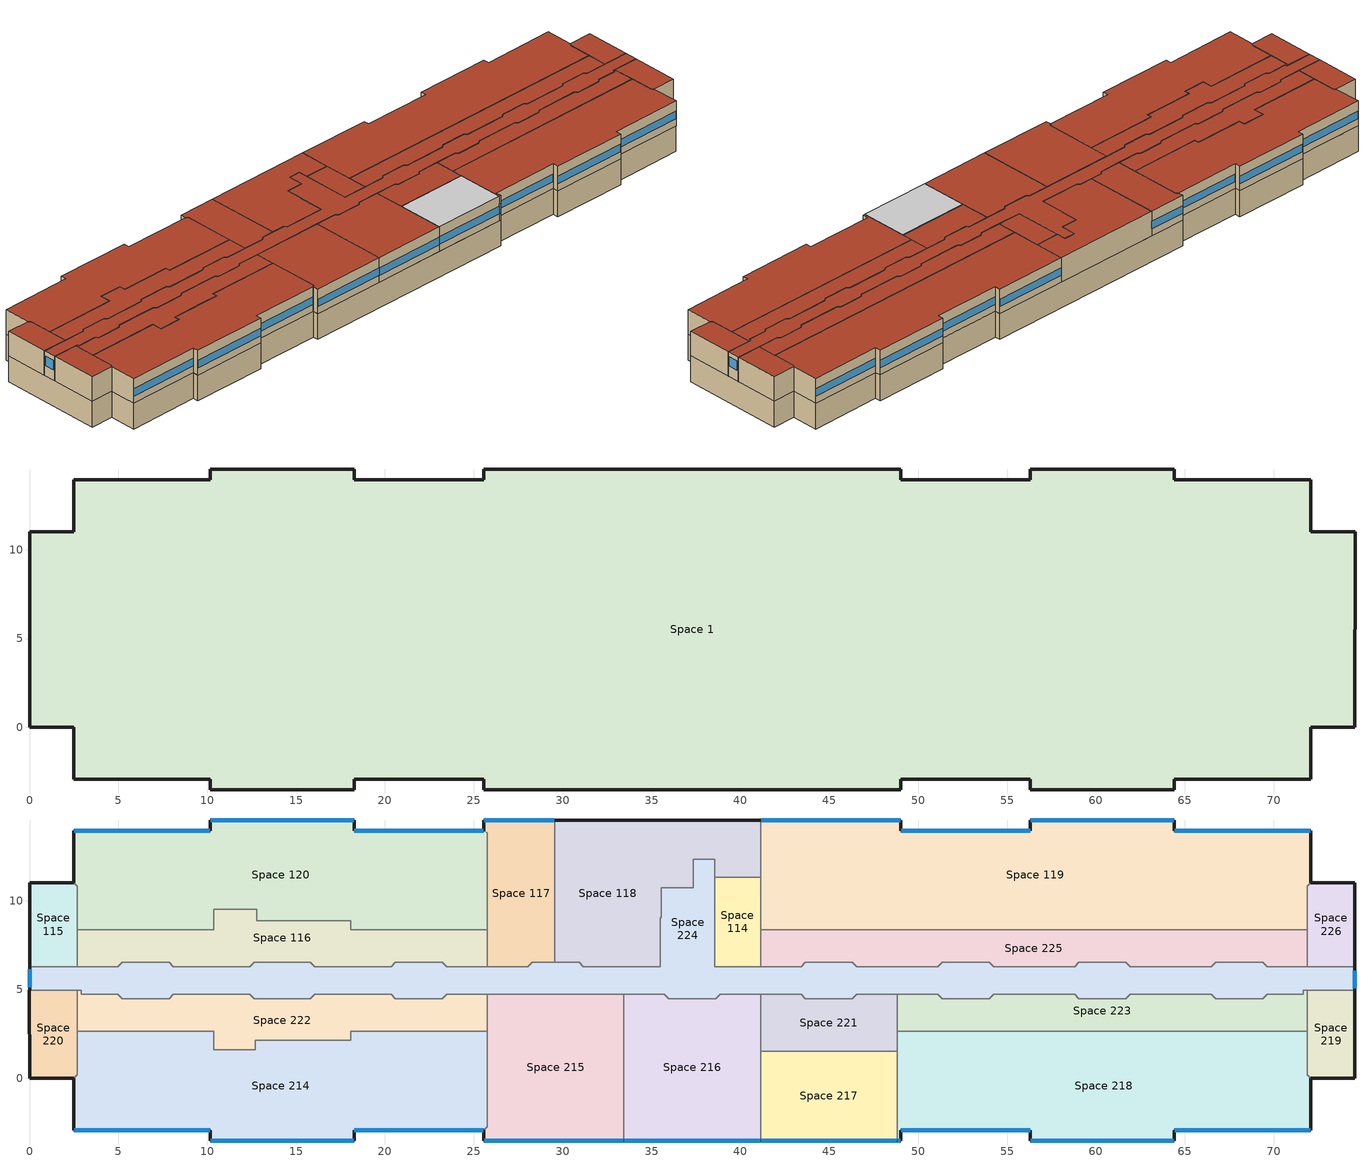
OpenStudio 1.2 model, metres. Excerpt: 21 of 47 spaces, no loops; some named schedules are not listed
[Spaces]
Space 1
 floor ground: 25.56,14.52 49.02,14.52 49.02,13.92 56.32,13.92 56.32,14.52 64.4,14.52 64.4,13.92 72.09,13.92 72.09,11.02 74.58,11.02 74.58,0 72.09,0 72.09,-2.91 64.4,-2.91 64.4,-3.51 56.32,-3.51 56.32,-2.91 49.02,-2.91 49.02,-3.51 25.56,-3.51 25.56,-2.91 18.26,-2.91 18.26,-3.51 10.17,-3.51 10.17,-2.91 2.49,-2.91 2.49,0 0,0 0,11.02 2.49,11.02 2.49,13.92 10.18,13.92 10.18,14.52 18.26,14.52 18.26,13.92 25.56,13.92 z-2.8
 wall ground: 2.49,-2.91 10.17,-2.91 10.17,-3.51 18.26,-3.51 18.26,-2.91 25.56,-2.91 25.56,-3.51 49.02,-3.51 49.02,-2.91 56.32,-2.91 56.32,-3.51 64.4,-3.51 64.4,-2.91 72.09,-2.91 72.09,0 74.58,0 74.58,11.02 72.09,11.02 72.09,13.92 64.4,13.92 64.4,14.52 56.32,14.52 56.32,13.92 49.02,13.92 49.02,14.52 25.56,14.52 25.56,13.92 18.26,13.92 18.26,14.52 10.18,14.52 10.18,13.92 2.49,13.92 2.49,11.02 0,11.02 0,0 2.49,0 2.49,-2.91 z-2.8:0
Space 214
 floor to Space 1: 18.06,2.65 25.75,2.65 25.75,-2.73 25.56,-2.91 18.26,-2.91 18.26,-3.51 10.17,-3.51 10.17,-2.91 2.49,-2.91 2.49,0 2.69,0.21 2.69,2.65 10.38,2.65 10.38,1.6 12.71,1.6 12.71,2.16 18.06,2.16 z0
 wall outside: 2.49,0 2.49,-2.91 10.17,-2.91 10.17,-3.51 18.26,-3.51 18.26,-2.91 25.56,-2.91 z0:2.65
 wall to Space 222: 25.75,2.65 18.06,2.65 18.06,2.16 16.13,2.16 12.71,2.16 12.71,1.6 10.38,1.6 10.38,2.65 2.69,2.65 z0:2.65
 wall to Space 215: 25.56,-2.91 25.75,-2.73 25.75,2.65 z0:2.65
 wall to Space 220: 2.69,2.65 2.69,0.21 2.49,0 z0:2.65
 window: 18.28,-2.91 25.53,-2.91 / 2.52,-2.91 10.14,-2.91 / 10.2,-3.51 18.23,-3.51 z0.76:1.56
 roof outside: 18.26,-3.51 18.26,-2.91 25.56,-2.91 25.75,-2.73 25.75,2.65 18.06,2.65 18.06,2.16 12.71,2.16 12.71,1.6 10.38,1.6 10.38,2.65 2.69,2.65 2.69,0.21 2.49,0 2.49,-2.91 10.17,-2.91 10.17,-3.51 z2.65
Space 215
 floor to Space 1: 33.44,4.73 33.44,-3.51 25.56,-3.51 25.56,-2.91 25.75,-2.73 25.75,4.73 z0
 wall outside: 25.56,-2.91 25.56,-3.51 33.44,-3.51 z0:2.65
 wall to Space 222: 25.75,4.73 25.75,2.65 z0:2.65
 wall to Space 224: 33.44,4.73 25.75,4.73 z0:2.65
 wall to Space 216: 33.44,-3.51 33.44,4.73 z0:2.65
 window: 25.58,-3.51 33.42,-3.51 z0.76:1.56
 roof outside: 33.44,-3.51 33.44,4.73 25.75,4.73 25.75,-2.73 25.56,-2.91 25.56,-3.51 z2.65
Space 216
 floor to Space 1: 41.14,4.73 41.14,-3.51 33.44,-3.51 33.44,4.73 35.72,4.73 35.97,4.48 38.61,4.48 38.86,4.73 z0
 wall outside: 33.44,-3.51 41.14,-3.51 z0:2.65
 wall to Space 224: 41.14,4.73 38.86,4.73 38.61,4.48 35.97,4.48 35.72,4.73 33.44,4.73 z0:2.65
 wall to Space 221: 41.14,1.53 41.14,4.73 z0:2.65
 wall to Space 217: 41.14,-3.51 41.14,1.53 z0:2.65
 window: 33.47,-3.51 41.11,-3.51 z0.76:1.56
 roof outside: 41.14,-3.51 41.14,4.73 38.86,4.73 38.61,4.48 35.97,4.48 35.72,4.73 33.44,4.73 33.44,-3.51 z2.65
Space 217
 floor to Space 1: 48.83,1.53 48.83,-3.51 41.14,-3.51 41.14,1.53 z0
 wall outside: 41.14,-3.51 48.83,-3.51 z0:2.65
 wall to Space 221: 48.83,1.53 41.14,1.53 z0:2.65
 wall to Space 218: 48.83,-3.51 48.83,1.53 z0:2.65
 window: 41.16,-3.51 48.8,-3.51 z0.76:1.56
 ceiling to Space 101: 41.14,-3.51 48.83,-3.51 48.83,1.53 41.14,1.53 z2.65
Space 218
 floor to Space 1: 71.9,2.65 71.9,0.21 72.09,0 72.09,-2.91 64.4,-2.91 64.4,-3.51 56.32,-3.51 56.32,-2.91 49.02,-2.91 49.02,-3.51 48.83,-3.51 48.83,2.65 z0
 wall outside: 48.83,-3.51 49.02,-3.51 49.02,-2.91 56.32,-2.91 56.32,-3.51 64.41,-3.51 64.41,-2.91 72.09,-2.91 72.09,0 z0:2.65
 wall to Space 221: 48.83,2.65 48.83,1.53 z0:2.65
 wall to Space 223: 71.9,2.65 48.83,2.65 z0:2.65
 wall to Space 219: 72.09,0 71.9,0.21 71.9,2.65 z0:2.65
 window: 48.85,-3.51 49,-3.51 z0.76:1.83; 49.05,-2.91 56.3,-2.91 / 64.44,-2.91 72.06,-2.91 / 56.35,-3.51 64.38,-3.51 z0.76:1.56
 roof outside: 56.32,-3.51 64.41,-3.51 64.41,-2.91 72.09,-2.91 72.09,0 71.9,0.21 71.9,2.65 48.83,2.65 48.83,-3.51 49.02,-3.51 49.02,-2.91 56.32,-2.91 z2.65
Space 219
 floor to Space 1: 74.58,4.95 74.58,0 72.09,0 71.9,0.21 71.9,4.95 z0
 wall outside: 72.09,0 74.58,0 74.58,4.95 z0:2.65
 wall to Space 223: 71.9,4.95 71.9,2.65 z0:2.65
 wall to Space 224: 74.58,4.95 71.9,4.95 z0:2.65
 roof outside: 74.58,0 74.58,4.95 71.9,4.95 71.9,0.21 72.09,0 z2.65
Space 220
 floor to Space 1: 0,4.95 2.69,4.95 2.69,0.21 2.49,0 0,0 z0
 wall outside: 0,4.95 0,0 2.49,0 z0:2.65
 wall to Space 224: 2.69,4.95 0,4.95 z0:2.65
 wall to Space 222: 2.69,2.65 2.69,4.95 z0:2.65
 roof outside: 2.49,0 2.69,0.21 2.69,4.95 0,4.95 0,0 z2.65
Space 221
 floor to Space 1: 43.41,4.73 43.66,4.48 46.3,4.48 46.55,4.73 48.83,4.73 48.83,1.53 41.14,1.53 41.14,4.73 z0
 wall to Space 224: 48.83,4.73 46.55,4.73 46.3,4.48 43.66,4.48 43.41,4.73 41.14,4.73 z0:2.65
 wall to Space 223: 48.83,2.65 48.83,4.73 z0:2.65
 roof outside: 48.83,1.53 48.83,4.73 46.55,4.73 46.3,4.48 43.66,4.48 43.41,4.73 41.14,4.73 41.14,1.53 z2.65
Space 222
 floor to Space 1: 2.91,4.95 2.91,4.73 4.96,4.73 5.21,4.48 7.85,4.48 8.1,4.73 12.4,4.73 12.65,4.48 15.79,4.48 16.04,4.73 20.34,4.73 20.59,4.48 23.23,4.48 23.48,4.73 25.75,4.73 25.75,2.65 18.06,2.65 18.06,2.16 12.71,2.16 12.71,1.6 10.38,1.6 10.38,2.65 2.69,2.65 2.69,4.95 z0
 wall to Space 224: 25.75,4.73 23.48,4.73 23.23,4.48 20.59,4.48 20.34,4.73 16.04,4.73 15.79,4.48 12.65,4.48 12.4,4.73 8.1,4.73 7.85,4.48 5.21,4.48 4.96,4.73 2.91,4.73 2.91,4.95 2.69,4.95 z0:2.65
 roof outside: 12.71,1.6 12.71,2.16 18.06,2.16 18.06,2.65 25.75,2.65 25.75,4.73 23.48,4.73 23.23,4.48 20.59,4.48 20.34,4.73 16.04,4.73 15.79,4.48 12.65,4.48 12.4,4.73 8.1,4.73 7.85,4.48 5.21,4.48 4.96,4.73 2.91,4.73 2.91,4.95 2.69,4.95 2.69,2.65 10.38,2.65 10.38,1.6 z2.65
Space 223
 floor to Space 1: 71.9,4.95 71.9,2.65 48.83,2.65 48.83,4.73 51.1,4.73 51.35,4.48 53.99,4.48 54.24,4.73 58.8,4.73 59.05,4.48 61.69,4.48 61.94,4.73 66.49,4.73 66.74,4.48 69.38,4.48 69.63,4.73 71.67,4.73 71.67,4.95 z0
 wall to Space 224: 71.9,4.95 71.67,4.95 71.67,4.73 69.63,4.73 69.38,4.48 66.74,4.48 66.49,4.73 61.94,4.73 61.69,4.48 59.05,4.48 58.8,4.73 54.24,4.73 53.99,4.48 51.35,4.48 51.1,4.73 48.83,4.73 z0:2.65
 roof outside: 71.9,2.65 71.9,4.95 71.67,4.95 71.67,4.73 69.63,4.73 69.38,4.48 66.74,4.48 66.49,4.73 61.94,4.73 61.69,4.48 59.05,4.48 58.8,4.73 54.24,4.73 53.99,4.48 51.35,4.48 51.1,4.73 48.83,4.73 48.83,2.65 z2.65
Space 224
 floor to Space 1: 38.55,12.34 38.55,6.29 43.41,6.29 43.66,6.54 46.3,6.54 46.55,6.29 51.1,6.29 51.35,6.54 53.99,6.54 54.24,6.29 58.8,6.29 59.05,6.54 61.69,6.54 61.94,6.29 66.49,6.29 66.74,6.54 69.38,6.54 69.63,6.29 74.58,6.29 74.58,4.95 71.67,4.95 71.67,4.73 69.63,4.73 69.38,4.48 66.74,4.48 66.49,4.73 61.94,4.73 61.69,4.48 59.05,4.48 58.8,4.73 54.24,4.73 53.99,4.48 51.35,4.48 51.1,4.73 46.55,4.73 46.3,4.48 43.66,4.48 43.41,4.73 38.86,4.73 38.61,4.48 35.97,4.48 35.72,4.73 23.48,4.73 23.23,4.48 20.59,4.48 20.34,4.73 16.04,4.73 15.79,4.48 12.65,4.48 12.4,4.73 8.1,4.73 7.85,4.48 5.21,4.48 4.96,4.73 2.91,4.73 2.91,4.95 0,4.95 0,6.29 4.96,6.29 5.21,6.54 7.85,6.54 8.1,6.29 12.4,6.29 12.65,6.54 15.79,6.54 16.04,6.29 20.34,6.29 20.59,6.54 23.23,6.54 23.48,6.29 28.03,6.29 28.28,6.54 30.92,6.54 31.17,6.29 35.48,6.29 35.48,9.05 35.54,9.05 35.54,10.73 37.33,10.73 37.33,12.34 z0
 wall outside: 74.58,4.95 74.58,6.29 / 0,6.29 0,4.95 z0:2.65
 wall to Space 115: 2.69,6.29 0,6.29 z0:2.65
 wall to Space 116: 25.75,6.29 23.48,6.29 23.23,6.54 20.59,6.54 20.34,6.29 16.04,6.29 15.79,6.54 12.65,6.54 12.4,6.29 8.1,6.29 7.85,6.54 5.21,6.54 4.96,6.29 2.69,6.29 z0:2.65
 wall to Space 117: 29.56,6.54 28.28,6.54 28.03,6.29 25.75,6.29 z0:2.65
 wall to Space 118: 38.55,11.33 38.55,12.34 37.33,12.34 37.33,10.73 35.54,10.73 35.54,9.05 35.48,9.05 35.48,6.29 31.17,6.29 30.92,6.54 29.56,6.54 z0:2.65
 wall to Space 114: 41.14,6.29 38.55,6.29 38.55,11.33 z0:2.65
 wall to Space 225: 71.9,6.29 69.63,6.29 69.38,6.54 66.74,6.54 66.49,6.29 61.94,6.29 61.69,6.54 59.05,6.54 58.8,6.29 54.24,6.29 53.99,6.54 51.35,6.54 51.1,6.29 46.55,6.29 46.3,6.54 43.66,6.54 43.41,6.29 41.14,6.29 z0:2.65
 wall to Space 226: 74.58,6.29 71.9,6.29 z0:2.65
 window: 74.58,5.07 74.58,6.07 z1.17:2.17; 0,6.13 0,5.13 z1.14:2.14
 roof outside: 61.69,4.48 61.94,4.73 66.49,4.73 66.74,4.48 69.38,4.48 69.63,4.73 71.67,4.73 71.67,4.95 74.58,4.95 74.58,6.29 69.63,6.29 69.38,6.54 66.74,6.54 66.49,6.29 61.94,6.29 61.69,6.54 59.05,6.54 58.8,6.29 54.24,6.29 53.99,6.54 51.35,6.54 51.1,6.29 46.55,6.29 46.3,6.54 43.66,6.54 43.41,6.29 38.55,6.29 38.55,12.34 37.33,12.34 37.33,10.73 35.54,10.73 35.54,9.05 35.48,9.05 35.48,6.29 31.17,6.29 30.92,6.54 28.28,6.54 28.03,6.29 23.48,6.29 23.23,6.54 20.59,6.54 20.34,6.29 16.04,6.29 15.79,6.54 12.65,6.54 12.4,6.29 8.1,6.29 7.85,6.54 5.21,6.54 4.96,6.29 0,6.29 0,4.95 2.91,4.95 2.91,4.73 4.96,4.73 5.21,4.48 7.85,4.48 8.1,4.73 12.4,4.73 12.65,4.48 15.79,4.48 16.04,4.73 20.34,4.73 20.59,4.48 23.23,4.48 23.48,4.73 35.72,4.73 35.97,4.48 38.61,4.48 38.86,4.73 43.41,4.73 43.66,4.48 46.3,4.48 46.55,4.73 51.1,4.73 51.35,4.48 53.99,4.48 54.24,4.73 58.8,4.73 59.05,4.48 z2.65
Space 225
 floor to Space 1: 71.9,8.37 71.9,6.29 69.63,6.29 69.38,6.54 66.74,6.54 66.49,6.29 61.94,6.29 61.69,6.54 59.05,6.54 58.8,6.29 54.24,6.29 53.99,6.54 51.35,6.54 51.1,6.29 46.55,6.29 46.3,6.54 43.66,6.54 43.41,6.29 41.14,6.29 41.14,8.37 z0
 wall to Space 114: 41.14,8.37 41.14,6.29 z0:2.65
 wall to Space 119: 71.9,8.37 41.14,8.37 z0:2.65
 wall to Space 226: 71.9,6.29 71.9,8.37 z0:2.65
 roof outside: 66.49,6.29 66.74,6.54 69.38,6.54 69.63,6.29 71.9,6.29 71.9,8.37 41.14,8.37 41.14,6.29 43.41,6.29 43.66,6.54 46.3,6.54 46.55,6.29 51.1,6.29 51.35,6.54 53.99,6.54 54.24,6.29 58.8,6.29 59.05,6.54 61.69,6.54 61.94,6.29 z2.65
Space 226
 floor to Space 1: 74.58,11.02 74.58,6.29 71.9,6.29 71.9,10.81 72.09,11.02 z0
 wall outside: 74.58,6.29 74.58,11.02 72.09,11.02 z0:2.65
 wall to Space 119: 72.09,11.02 71.9,10.81 71.9,8.37 z0:2.65
 roof outside: 74.58,6.29 74.58,11.02 72.09,11.02 71.9,10.81 71.9,6.29 z2.65
Space 114
 floor to Space 1: 41.14,11.33 41.14,6.29 38.55,6.29 38.55,11.33 z0
 wall to Space 119: 41.14,8.37 41.14,11.33 z0:2.65
 wall to Space 118: 41.14,11.33 38.55,11.33 z0:2.65
 roof outside: 41.14,6.29 41.14,11.33 38.55,11.33 38.55,6.29 z2.65
Space 115
 floor to Space 1: 2.49,11.02 2.69,10.81 2.69,6.29 0,6.29 0,11.02 z0
 wall outside: 2.49,11.02 0,11.02 0,6.29 z0:2.65
 wall to Space 120: 2.69,8.37 2.69,10.81 2.49,11.02 z0:2.65
 wall to Space 116: 2.69,6.29 2.69,8.37 z0:2.65
 roof outside: 2.69,6.29 2.69,10.81 2.49,11.02 0,11.02 0,6.29 z2.65
Space 116
 floor to Space 1: 12.8,9.51 12.8,8.86 18.06,8.86 18.06,8.37 25.75,8.37 25.75,6.29 23.48,6.29 23.23,6.54 20.59,6.54 20.34,6.29 16.04,6.29 15.79,6.54 12.65,6.54 12.4,6.29 8.1,6.29 7.85,6.54 5.21,6.54 4.96,6.29 2.69,6.29 2.69,8.37 10.38,8.37 10.38,9.51 z0
 wall to Space 120: 25.75,8.37 18.06,8.37 18.06,8.86 12.8,8.86 12.8,9.51 10.38,9.51 10.38,8.37 2.69,8.37 z0:2.65
 wall to Space 117: 25.75,6.29 25.75,8.37 z0:2.65
 roof outside: 25.75,6.29 25.75,8.37 18.06,8.37 18.06,8.86 12.8,8.86 12.8,9.51 10.38,9.51 10.38,8.37 2.69,8.37 2.69,6.29 4.96,6.29 5.21,6.54 7.85,6.54 8.1,6.29 12.4,6.29 12.65,6.54 15.79,6.54 16.04,6.29 20.34,6.29 20.59,6.54 23.23,6.54 23.48,6.29 z2.65
Space 117
 floor to Space 1: 29.56,14.52 29.56,6.54 28.28,6.54 28.03,6.29 25.75,6.29 25.75,13.83 25.56,13.92 25.56,14.52 z0
 wall outside: 29.56,14.52 25.56,14.52 25.56,13.92 z0:2.65
 wall to Space 120: 25.56,13.92 25.75,13.83 25.75,8.37 z0:2.65
 wall to Space 118: 29.56,6.54 29.56,6.68 29.56,14.52 z0:2.65
 window: 29.53,14.52 25.58,14.52 z0.76:1.57
 roof outside: 28.03,6.29 28.28,6.54 29.56,6.54 29.56,14.52 25.56,14.52 25.56,13.92 25.75,13.83 25.75,6.29 z2.65
Space 118
 floor to Space 1: 41.14,14.52 41.14,11.33 38.55,11.33 38.55,12.34 37.33,12.34 37.33,10.73 35.54,10.73 35.54,9.05 35.48,9.05 35.48,6.29 31.17,6.29 30.92,6.54 29.56,6.54 29.56,14.52 z0
 wall outside: 41.14,14.52 29.56,14.52 z0:2.65
 wall to Space 119: 41.14,11.33 41.14,14.52 z0:2.65
 roof outside: 35.48,6.29 35.48,9.05 35.54,9.05 35.54,10.73 37.33,10.73 37.33,12.34 38.55,12.34 38.55,11.33 41.14,11.33 41.14,14.52 29.56,14.52 29.56,6.54 30.92,6.54 31.17,6.29 z2.65
Space 119
 floor to Space 1: 41.14,14.52 49.02,14.52 49.02,13.92 56.32,13.92 56.32,14.52 64.4,14.52 64.4,13.92 72.09,13.92 72.09,11.02 71.9,10.81 71.9,8.37 41.14,8.37 z0
 wall outside: 72.09,11.02 72.09,13.92 64.4,13.92 64.4,14.52 56.32,14.52 56.32,13.92 49.02,13.92 49.02,14.52 41.14,14.52 z0:2.65
 window: 56.3,13.92 49.05,13.92 / 64.38,14.52 56.35,14.52 / 72.06,13.92 64.43,13.92 / 49,14.52 41.16,14.52 z0.76:1.56
 roof outside: 71.9,8.37 71.9,10.81 72.09,11.02 72.09,13.92 64.4,13.92 64.4,14.52 56.32,14.52 56.32,13.92 49.02,13.92 49.02,14.52 41.14,14.52 41.14,8.37 z2.65
Space 120
 floor to Space 1: 18.26,14.52 18.26,13.92 25.56,13.92 25.75,13.83 25.75,8.37 18.06,8.37 18.06,8.86 12.8,8.86 12.8,9.51 10.38,9.51 10.38,8.37 2.69,8.37 2.69,10.81 2.49,11.02 2.49,13.92 10.18,13.92 10.18,14.52 z0
 wall outside: 25.56,13.92 18.26,13.92 18.26,14.52 10.18,14.52 10.18,13.92 2.49,13.92 2.49,11.02 z0:2.65
 window: 25.53,13.92 18.28,13.92 / 18.23,14.52 10.21,14.52 / 10.15,13.92 2.52,13.92 z0.76:1.56
 roof outside: 25.75,8.37 25.75,13.83 25.56,13.92 18.26,13.92 18.26,14.52 10.18,14.52 10.18,13.92 2.49,13.92 2.49,11.02 2.69,10.81 2.69,8.37 10.38,8.37 10.38,9.51 12.8,9.51 12.8,8.86 18.06,8.86 18.06,8.37 z2.65
[Site]
Site 1: Latitude {deg}=44.12; Longitude {deg}=-77.53; Time Zone {hr}=-5; Elevation {m}=86
[SizingPeriod:DesignDay] Barometric Pressure {Pa}=100296; Sky Clearness=0; Rain Indicator=0; Snow Indicator=0; Day of Month=21; Daylight Saving Time Indicator=0; Dry-Bulb Temperature Range Modifier Type=DefaultMultipliers
Name | Maximum Dry-Bulb Temperature {C} | Daily Dry-Bulb Temperature Range {deltaC} | Humidity Indicating Conditions at Maximum Dry-Bulb {BasedOnField A3} | Wind Speed {m/s} | Wind Direction {deg} | Month | Day Type | Humidity Indicating Type | Solar Model Indicator | ASHRAE Taub | ASHRAE Taud
Trenton Ann Clg .4% Condns WB=>MDB | 27.5 | 9.9 | 23.5 | 5.1 | 220 | 7 | SummerDesignDay | Wetbulb | ASHRAETau | 0.459 | 2.014
Trenton Ann Hum_n 99.6% Condns DP=>MCDB | -21 | 0 | -27.1 | 2.9 | 50 | 1 | WinterDesignDay | Dewpoint | ASHRAEClearSky
Trenton Ann Htg 99.6% Condns DB | -21.8 | 0 | -21.8 | 2.9 | 50 | 1 | WinterDesignDay | Wetbulb | ASHRAEClearSky
Trenton Ann Htg Wind 99.6% Condns WS=>MCDB | -3.4 | 0 | -3.4 | 13.4 | 50 | 1 | WinterDesignDay | Wetbulb | ASHRAEClearSky
[Building]
Motel type Archetype 4A (Building 414): North Axis {deg}=180; Space Type=MNECB-Hotel/Motel Guest Rooms; Default Construction Set=Vintage 2 Construction Set
[Construction]
000_Interior Ceiling: 000_M11 100mm lightweight concrete, 000_F05 Ceiling air space resistance, 000_F16 Acoustic tile
000_Interior Floor: 000_F16 Acoustic tile, 000_F05 Ceiling air space resistance, 000_M11 100mm lightweight concrete
000_Interior Wall: 000_G01a 19mm gypsum board, 000_F04 Wall air space resistance, 000_G01a 19mm gypsum board
MNECB Ref Underground Floor 6.136: MNECB Ref Polystyrene 25mm, MNECB Ref concrete 100mm
V2-BWall1: 152mm lightweight concrete, 000_F04 Wall air space resistance, 12mm wood exterior sheathing, RSI2.11 Insulation, 000_G01a 19mm gypsum board
V2-BRoof2: 13mm fibreboard, RSI2.81 Insulation
MNECB Exterior Window: MNECB Ref Simple Glazing System
B414 Basement Wall Construction: MAT-CC05 8 HW CONCRETE, 50mm rigid insulation, 16mm gypsum
[DefaultConstructionSet]
Vintage 2 Construction Set: Default Exterior Surface Constructions=ASHRAE_189.1-2009_ClimateZone 4-5 (mdoff)_Exterior_DefSurfCons 3; Default Interior Surface Constructions=ASHRAE_189.1-2009_ClimateZone 4-5 (mdoff)_Exterior_DefSurfCons 4; Default Ground Contact Surface Constructions=ASHRAE_189.1-2009_ClimateZone 4-5 (mdoff)_Exterior_DefSurfCons 5; Default Exterior SubSurface Constructions=ASHRAE_189.1-2009_ClimateZone 4-5 (mdoff)_Exterior_DefSubCons 2; Default Interior SubSurface Constructions=ASHRAE_189.1-2009_ClimateZone 4-5 (mdoff)_Exterior_DefSubCons 3
[DefaultSubSurfaceConstructions]
Name | Fixed Window Construction | Operable Window Construction | Door Construction
ASHRAE_189.1-2009_ClimateZone 4-5 (mdoff)_Exterior_DefSubCons 2 | MNECB Exterior Window | MNECB Exterior Window | MNECB Exterior Window
ASHRAE_189.1-2009_ClimateZone 4-5 (mdoff)_Exterior_DefSubCons 3
[DefaultSurfaceConstructions]
Name | Floor Construction | Wall Construction | Roof Ceiling Construction
ASHRAE_189.1-2009_ClimateZone 4-5 (mdoff)_Exterior_DefSurfCons 3 | MNECB Ref Underground Floor 6.136 | V2-BWall1 | V2-BRoof2
ASHRAE_189.1-2009_ClimateZone 4-5 (mdoff)_Exterior_DefSurfCons 4 | 000_Interior Floor | 000_Interior Wall | 000_Interior Ceiling
ASHRAE_189.1-2009_ClimateZone 4-5 (mdoff)_Exterior_DefSurfCons 5 | MNECB Ref Underground Floor 6.136 | B414 Basement Wall Construction
[Material]
Name | Roughness | Thickness | Conductivity | Density | Specific Heat | Thermal Absorptance | Solar Absorptance | Visible Absorptance
000_F16 Acoustic tile | MediumSmooth | 0.0191 | 0.06 | 368 | 590
000_G01a 19mm gypsum board | MediumSmooth | 0.019 | 0.16 | 800 | 1090
000_M11 100mm lightweight concrete | MediumRough | 0.1016 | 0.53 | 1280 | 840
MAT-CC05 8 HW CONCRETE | Rough | 0.2032 | 1.311 | 2240 | 836.8 | 0.9 | 0.7 | 0.7
MNECB Ref Polystyrene 25mm | MediumRough | 0.02487 | 0.02885 | 28.832 | 1213.897
MNECB Ref concrete 100mm | MediumRough | 0.1016 | 1.80282 | 2242.512 | 837.17
152mm lightweight concrete | MediumRough | 0.152 | 0.53 | 1280 | 840
12mm wood exterior sheathing | MediumSmooth | 0.0125 | 0.15 | 608 | 1630
RSI2.11 Insulation | MediumRough | 0.09495 | 0.045 | 265 | 836.8 | 0.9 | 0.7 | 0.7
13mm fibreboard | MediumRough | 0.013 | 0.03 | 43 | 1210
RSI2.81 Insulation | MediumRough | 0.12645 | 0.045 | 265 | 836.8 | 0.9 | 0.7 | 0.7
50mm rigid insulation | MediumRough | 0.05 | 0.02885 | 28.832 | 1213.897
16mm gypsum | Smooth | 0.016 | 0.16025 | 800.897 | 1088.321 | 0.9 | 0.92 | 0.92
[Material:AirGap]
Name | Thermal Resistance
000_F04 Wall air space resistance | 0.15
000_F05 Ceiling air space resistance | 0.18
[WindowMaterial:SimpleGlazingSystem]
MNECB Ref Simple Glazing System: U-Factor {W/m2-K}=2.8; Solar Heat Gain Coefficient=0.64; Visible Transmittance=0.21
[DefaultScheduleSet]
Name | Hours of Operation Schedule | Number of People Schedule | Lighting Schedule | Electric Equipment Schedule | Hot Water Equipment Schedule | Other Equipment Schedule
NECB-A | NECB-A-Fan | NECB-A-Occ | NECB-A-Ltg | NECB-A-Equ | NECB-A-HW | NECB-A-Proc
NECB-B | NECB-B-Fan | NECB-B-Occ | NECB-B-Ltg | NECB-B-Equ | NECB-B-HW | NECB-B-Proc
NECB-E | NECB-E-Fan | NECB-E-Occ | NECB-E-Ltg | NECB-E-Equ | NECB-E-HW | NECB-E-Proc
NECB-F | NECB-F-Fan | NECB-F-Occ | NECB-F-Ltg | NECB-F-Equ | NECB-F-HW | NECB-F-Proc
NECB-H | NECB-H-Fan | NECB-H-Occ | NECB-H-Ltg | NECB-H-Equ | NECB-H-HW | NECB-H-Proc
[ThermostatSetpoint:DualSetpoint]
Name | Heating Setpoint Temperature Schedule | Cooling Setpoint Temperature Schedule
NECB-A | NECB-A-Htg | NECB-A-Clg
NECB-B | NECB-B-Htg | NECB-B-Clg
NECB-E | NECB-E-Htg | NECB-E-Clg
NECB-F | NECB-F-Htg | NECB-F-Clg
NECB-H | NECB-H-Htg | NECB-H-Clg
Thermostat Setpoint Dual Setpoint 20; Thermostat Setpoint Dual Setpoint 21; Thermostat Setpoint Dual Setpoint 22; Thermostat Setpoint Dual Setpoint 24; Thermostat Setpoint Dual Setpoint 25; Thermostat Setpoint Dual Setpoint 26; Thermostat Setpoint Dual Setpoint 27; Thermostat Setpoint Dual Setpoint 28; Thermostat Setpoint Dual Setpoint 29; Thermostat Setpoint Dual Setpoint 30; Thermostat Setpoint Dual Setpoint 31; Thermostat Setpoint Dual Setpoint 32; Thermostat Setpoint Dual Setpoint 33; Thermostat Setpoint Dual Setpoint 35; Thermostat Setpoint Dual Setpoint 36; Thermostat Setpoint Dual Setpoint 37; Thermostat Setpoint Dual Setpoint 38; Thermostat Setpoint Dual Setpoint 39; Thermostat Setpoint Dual Setpoint 40; Thermostat Setpoint Dual Setpoint 41 | Zone Heating Setpoint Const22 | Zone Cooling Setpoint Const24
[SpaceType]
Name | Default Schedule Set | Design Specification Outdoor Air Object
MNECB-Lobby/Reception Desk | NECB-H | NECB-Hotel/Motel - lobby-H-oa
MNECB-Corridors | NECB-F | NECB-Corr. < 2.4m wide-*-oa
MNECB-Electrical/Mechanical | NECB-F | NECB-Electrical/Mechanical-*-oa
MNECB-Lounge/recreation | NECB-B | NECB-Lounge/recreation-B-oa
MNECB-Office - enclosed | NECB-A | NECB-Office - enclosed-A-oa
MNECB-Office - open plan | NECB-A | NECB-Office - open plan-A-oa
MNECB-Stairway | NECB-F | NECB-Stairway-*-oa
MNECB-Storage area | NECB-E | NECB-Storage area-E-oa
MNECB-Washroom | NECB-F | NECB-Washroom-*-oa
MNECB-Hotel/Motel Guest Rooms | NECB-F | NECB-Hotel/Motel - rooms-F-oa
[People:Definition] Number of People Calculation Method=Area/Person; Fraction Radiant=0.3
Name | Space Floor Area per Person {m2/person}
MNECB-Lobby-reception-people_def; MNECB-Lounge/recreation-people_def | 10
MNECB-Corridors-people_def; MNECB-Stairway-sched-*-people_def; MNECB-Storage area-sched-E-people_def | 100
MNECB-Electrical/Mechanical-people_def | 200
MNECB-Office-enclosed-people_def; MNECB-Office - open plan-people_def | 20
MNECB-Washroom-sched-*-people_def | 30
MNECB-Guest_rooms-people_def | 25
[People] Activity Level Schedule=Medium Office Activity
Name | People Definition | Space or SpaceType
NECB-Atrium - H < 13m-sched-C-people | MNECB-Lobby-reception-people_def | MNECB-Lobby/Reception Desk
NECB-Corr. < 2.4m wide-sched-*-people | MNECB-Corridors-people_def | MNECB-Corridors
NECB-Electrical/Mechanical-sched-*-people | MNECB-Electrical/Mechanical-people_def | MNECB-Electrical/Mechanical
NECB-Lounge/recreation-sched-B-people | MNECB-Lounge/recreation-people_def | MNECB-Lounge/recreation
NECB-Office - enclosed-sched-A-people | MNECB-Office-enclosed-people_def | MNECB-Office - enclosed
NECB-Office - open plan-sched-A-people | MNECB-Office - open plan-people_def | MNECB-Office - open plan
NECB-Stairway-sched-*-people | MNECB-Stairway-sched-*-people_def | MNECB-Stairway
NECB-Storage area-sched-E-people | MNECB-Storage area-sched-E-people_def | MNECB-Storage area
NECB-Washroom-sched-*-people | MNECB-Washroom-sched-*-people_def | MNECB-Washroom
NECB-Dormitory - living quarters-sched-G-people | MNECB-Guest_rooms-people_def | MNECB-Hotel/Motel Guest Rooms
[Lights:Definition] Design Level Calculation Method=Watts/Area
Name | Watts per Space Floor Area {W/m2}
MNECB-Lobby Reception desk-lights_def | 21.5
MNECB-Corridors-lights_def | 8.6
MNECB-Electrical/Mechanical-sched-*-lights_def; MNECB-Lounge/recreation-lights_def | 7.5
MNECB-Office - enclosed-sched-A-lights_def | 19.4
MNECB-Office - open plan-sched-A-lights_def | 20.4
MNECB-Stairway-sched-*-lights_def | 6.5
MNECB-Storage area-sched-E-lights_def | 3.2
MNECB-Washroom-sched-*-lights_def | 8.7
MNECB-Guest_rooms-lights_def | 15.1
[Lights]
Name | Lights Definition | Space or SpaceType
NECB-Atrium - H < 13m-sched-C-lights | MNECB-Lobby Reception desk-lights_def | MNECB-Lobby/Reception Desk
NECB-Corr. < 2.4m wide-sched-*-lights | MNECB-Corridors-lights_def | MNECB-Corridors
NECB-Electrical/Mechanical-sched-*-lights | MNECB-Electrical/Mechanical-sched-*-lights_def | MNECB-Electrical/Mechanical
NECB-Lounge/recreation-sched-B-lights | MNECB-Lounge/recreation-lights_def | MNECB-Lounge/recreation
NECB-Office - enclosed-sched-A-lights | MNECB-Office - enclosed-sched-A-lights_def | MNECB-Office - enclosed
NECB-Office - open plan-sched-A-lights | MNECB-Office - open plan-sched-A-lights_def | MNECB-Office - open plan
NECB-Stairway-sched-*-lights | MNECB-Stairway-sched-*-lights_def | MNECB-Stairway
NECB-Storage area-sched-E-lights | MNECB-Storage area-sched-E-lights_def | MNECB-Storage area
NECB-Washroom-sched-*-lights | MNECB-Washroom-sched-*-lights_def | MNECB-Washroom
NECB-Dormitory - living quarters-sched-G-lights | MNECB-Guest_rooms-lights_def | MNECB-Hotel/Motel Guest Rooms
[ElectricEquipment:Definition] Design Level Calculation Method=Watts/Area
Name | Watts per Space Floor Area {W/m2}
MNECB-Lobby Reception desk -elec_def; MNECB-Guest_rooms-elec_def | 2.5
MNECB-Corridors-sched-*-elec_def; MNECB-Stairway-sched-*-elec_def | 0
MNECB-Electrical/Mechanical-sched-*-elec_def; MNECB-Lounge/recreation-elec_def; MNECB-Storage area-sched-E-elec_def; MNECB-Washroom-sched-*-elec_def | 1
MNECB-Office - enclosed-sched-A-elec_def; MNECB-Office - open plan-sched-A-elec_def | 7.5
[ElectricEquipment]
Name | Electric Equipment Definition | Space or SpaceType
NECB-Atrium - H < 13m-sched-C-elec | MNECB-Lobby Reception desk -elec_def | MNECB-Lobby/Reception Desk
NECB-Corr. < 2.4m wide-sched-*-elec | MNECB-Corridors-sched-*-elec_def | MNECB-Corridors
NECB-Electrical/Mechanical-sched-*-elec | MNECB-Electrical/Mechanical-sched-*-elec_def | MNECB-Electrical/Mechanical
NECB-Lounge/recreation-sched-B-elec | MNECB-Lounge/recreation-elec_def | MNECB-Lounge/recreation
NECB-Office - enclosed-sched-A-elec | MNECB-Office - enclosed-sched-A-elec_def | MNECB-Office - enclosed
NECB-Office - open plan-sched-A-elec | MNECB-Office - open plan-sched-A-elec_def | MNECB-Office - open plan
NECB-Stairway-sched-*-elec | MNECB-Stairway-sched-*-elec_def | MNECB-Stairway
NECB-Storage area-sched-E-elec | MNECB-Storage area-sched-E-elec_def | MNECB-Storage area
NECB-Washroom-sched-*-elec | MNECB-Washroom-sched-*-elec_def | MNECB-Washroom
NECB-Dormitory - living quarters-sched-G-elec | MNECB-Guest_rooms-elec_def | MNECB-Hotel/Motel Guest Rooms
[DesignSpecification:OutdoorAir]
Name | Outdoor Air Flow per Person {m3/s-person}
NECB-Corr. < 2.4m wide-*-oa | 0.030448
NECB-Electrical/Mechanical-*-oa; NECB-Stairway-*-oa | 0.061558
NECB-Lounge/recreation-B-oa | 0.009398
NECB-Office - enclosed-A-oa; NECB-Office - open plan-A-oa | 0.008627
NECB-Storage area-E-oa | 0.035523
NECB-Washroom-*-oa | 0.009134
NECB-Hotel/Motel - rooms-F-oa | 0.013955
NECB-Hotel/Motel - lobby-H-oa | 0.014478
[BuildingStory]
Name | Nominal Z Coordinate {m} | Nominal Floor to Floor Height {m}
Building Story 3 | 0 | 2.655
Building Story 4 | 2.655 | 2.655
Building Story 5
[Space]
Name | Space Type | Building Story | Thermal Zone | Design Specification Outdoor Air Object
Space 214 | MNECB-Hotel/Motel Guest Rooms | Building Story 3 | Thermal Zone 27
Space 215 | MNECB-Lounge/recreation | Building Story 3 | Thermal Zone 28 | NECB-Lounge/recreation-B-oa
Space 216 | MNECB-Lobby/Reception Desk | Building Story 3 | Thermal Zone 29
Space 217 | MNECB-Office - open plan | Building Story 3 | Thermal Zone 30 | NECB-Office - open plan-A-oa
Space 218 | MNECB-Hotel/Motel Guest Rooms | Building Story 3 | Thermal Zone 31
Space 219 | MNECB-Stairway | Building Story 3 | Thermal Zone 32 | NECB-Stairway-*-oa
Space 220 | MNECB-Stairway | Building Story 3 | Thermal Zone 33 | NECB-Stairway-*-oa
Space 221 | MNECB-Office - enclosed | Building Story 3 | Thermal Zone 34 | NECB-Office - enclosed-A-oa
Space 222 | MNECB-Washroom | Building Story 3 | Thermal Zone 35 | NECB-Washroom-*-oa
Space 223 | MNECB-Washroom | Building Story 3 | Thermal Zone 36 | NECB-Washroom-*-oa
Space 224 | MNECB-Corridors | Building Story 3 | Thermal Zone 37 | NECB-Corr. < 2.4m wide-*-oa
Space 225 | MNECB-Washroom | Building Story 3 | Thermal Zone 38 | NECB-Washroom-*-oa
Space 226 | MNECB-Storage area | Building Story 3 | Thermal Zone 39 | NECB-Storage area-E-oa
Space 114 | MNECB-Stairway | Building Story 3 | Thermal Zone 40 | NECB-Stairway-*-oa
Space 115 | MNECB-Storage area | Building Story 3 | Thermal Zone 41 | NECB-Storage area-E-oa
Space 116 | MNECB-Washroom | Building Story 3 | Thermal Zone 42 | NECB-Washroom-*-oa
Space 117 | MNECB-Storage area | Building Story 3 | Thermal Zone 43 | NECB-Storage area-E-oa
Space 118 | MNECB-Electrical/Mechanical | Building Story 3 | Thermal Zone 44 | NECB-Electrical/Mechanical-*-oa
Space 119 | MNECB-Hotel/Motel Guest Rooms | Building Story 3 | Thermal Zone 45
Space 120 | MNECB-Hotel/Motel Guest Rooms | Building Story 3 | Thermal Zone 46
Space 1 | MNECB-Storage area | Building Story 5 | Thermal Zone 48
[ThermalZone] Use Ideal Air Loads=No
Name | Thermostat
Thermal Zone 27 | Thermostat Setpoint Dual Setpoint 20
Thermal Zone 28 | Thermostat Setpoint Dual Setpoint 21
Thermal Zone 29 | Thermostat Setpoint Dual Setpoint 22
Thermal Zone 30 | Thermostat Setpoint Dual Setpoint 24
Thermal Zone 31 | Thermostat Setpoint Dual Setpoint 25
Thermal Zone 32 | Thermostat Setpoint Dual Setpoint 26
Thermal Zone 33 | Thermostat Setpoint Dual Setpoint 27
Thermal Zone 34 | Thermostat Setpoint Dual Setpoint 28
Thermal Zone 35 | Thermostat Setpoint Dual Setpoint 29
Thermal Zone 36 | Thermostat Setpoint Dual Setpoint 30
Thermal Zone 37 | Thermostat Setpoint Dual Setpoint 31
Thermal Zone 38 | Thermostat Setpoint Dual Setpoint 32
Thermal Zone 39 | Thermostat Setpoint Dual Setpoint 33
Thermal Zone 40 | Thermostat Setpoint Dual Setpoint 35
Thermal Zone 41 | Thermostat Setpoint Dual Setpoint 36
Thermal Zone 42 | Thermostat Setpoint Dual Setpoint 37
Thermal Zone 43 | Thermostat Setpoint Dual Setpoint 38
Thermal Zone 44 | Thermostat Setpoint Dual Setpoint 39
Thermal Zone 45 | Thermostat Setpoint Dual Setpoint 40
Thermal Zone 46 | Thermostat Setpoint Dual Setpoint 41
Thermal Zone 48
[SpaceInfiltration:DesignFlowRate] Schedule=Always_On; Design Flow Rate Calculation Method=Flow/ExteriorArea; Design Flow Rate {m3/s}=0; Flow per Exterior Surface Area {m3/s-m2}=0.00035
Name | Space or SpaceType
Space Infiltration Design Flow Rate 1 | MNECB-Lobby/Reception Desk
Space Infiltration Design Flow Rate 2 | MNECB-Corridors
Space Infiltration Design Flow Rate 3 | MNECB-Hotel/Motel Guest Rooms
Space Infiltration Design Flow Rate 4 | MNECB-Electrical/Mechanical
Space Infiltration Design Flow Rate 5 | MNECB-Lounge/recreation
Space Infiltration Design Flow Rate 6 | MNECB-Office - enclosed
Space Infiltration Design Flow Rate 7 | MNECB-Office - open plan
Space Infiltration Design Flow Rate 8 | MNECB-Stairway
Space Infiltration Design Flow Rate 9 | MNECB-Storage area
Space Infiltration Design Flow Rate 10 | MNECB-Washroom
[Schedule:Ruleset]
NECB-A-Occ: Default Day Schedule=Schedule Day 1
NECB-A-Ltg: Default Day Schedule=Schedule Day 2
NECB-A-Equ: Default Day Schedule=Schedule Day 3
NECB-A-Fan: Default Day Schedule=Schedule Day 4
NECB-A-Proc: Default Day Schedule=Schedule Day 5
NECB-A-Clg: Default Day Schedule=Schedule Day 6
NECB-A-Htg: Default Day Schedule=Schedule Day 7
NECB-A-HW: Default Day Schedule=Schedule Day 8
NECB-B-Occ: Default Day Schedule=Schedule Day 9
NECB-B-Ltg: Default Day Schedule=Schedule Day 10
NECB-B-Equ: Default Day Schedule=Schedule Day 11
NECB-B-Fan: Default Day Schedule=Schedule Day 12
NECB-B-Proc: Default Day Schedule=Schedule Day 13
NECB-B-Clg: Default Day Schedule=Schedule Day 14
NECB-B-Htg: Default Day Schedule=Schedule Day 15
NECB-B-HW: Default Day Schedule=Schedule Day 16
NECB-E-Occ: Default Day Schedule=Schedule Day 33
NECB-E-Ltg: Default Day Schedule=Schedule Day 34
NECB-E-Equ: Default Day Schedule=Schedule Day 35
NECB-E-Fan: Default Day Schedule=Schedule Day 36
NECB-E-Proc: Default Day Schedule=Schedule Day 37
NECB-E-Clg: Default Day Schedule=Schedule Day 38
NECB-E-Htg: Default Day Schedule=Schedule Day 39
NECB-E-HW: Default Day Schedule=Schedule Day 40
NECB-F-Occ: Default Day Schedule=Schedule Day 41
NECB-F-Ltg: Default Day Schedule=Schedule Day 42
NECB-F-Equ: Default Day Schedule=Schedule Day 43
NECB-F-Fan: Default Day Schedule=Schedule Day 44
NECB-F-Proc: Default Day Schedule=Schedule Day 45
NECB-F-Clg: Default Day Schedule=Schedule Day 46
NECB-F-Htg: Default Day Schedule=Schedule Day 47
NECB-F-HW: Default Day Schedule=Schedule Day 48
NECB-H-Occ: Default Day Schedule=Schedule Day 57
NECB-H-Ltg: Default Day Schedule=Schedule Day 58
NECB-H-Equ: Default Day Schedule=Schedule Day 59
NECB-H-Fan: Default Day Schedule=Schedule Day 60
NECB-H-Proc: Default Day Schedule=Schedule Day 61
NECB-H-Clg: Default Day Schedule=Schedule Day 62
NECB-H-Htg: Default Day Schedule=Schedule Day 63
NECB-H-HW: Default Day Schedule=Schedule Day 64
Always_On: Default Day Schedule=Always_On Default Schedule; Summer Design Day Schedule=Always_On Summer Design Day; Winter Design Day Schedule=Always_On Winter Design Day
Medium Office Activity: Default Day Schedule=Medium Office Activity Default Schedule; Summer Design Day Schedule=Medium Office Activity Summer Design Day; Winter Design Day Schedule=Medium Office Activity Winter Design Day
Zone Heating Setpoint Const22: Default Day Schedule=Schedule Day 73; Summer Design Day Schedule=Schedule Day 75; Winter Design Day Schedule=Schedule Day 76
Zone Cooling Setpoint Const24: Default Day Schedule=Schedule Day 74; Summer Design Day Schedule=Schedule Day 78; Winter Design Day Schedule=Schedule Day 79
[Schedule:Day]
Schedule Day 1; Schedule Day 2; Schedule Day 3; Schedule Day 4; Schedule Day 5; Schedule Day 6; Schedule Day 7; Schedule Day 8; Schedule Day 9; Schedule Day 10; Schedule Day 11; Schedule Day 12; Schedule Day 13; Schedule Day 14; Schedule Day 15; Schedule Day 16; Schedule Day 36; Schedule Day 41; Schedule Day 42; Schedule Day 43; Schedule Day 44; Schedule Day 45; Schedule Day 46; Schedule Day 47; Schedule Day 48; Schedule Day 57; Schedule Day 58; Schedule Day 59; Schedule Day 60; Schedule Day 61; Schedule Day 62; Schedule Day 63; Schedule Day 64: 24, 0, 0
Always_On Default Schedule; Always_On Winter Design Day; Always_On Summer Design Day: 24, 0, 1
Medium Office Activity Default Schedule; Medium Office Activity Summer Design Day; Medium Office Activity Winter Design Day: 24, 0, 120
Schedule Day 73; Schedule Day 76: 24, 0, 22
Schedule Day 75: 24, 0, 18
Schedule Day 74; Schedule Day 78: 24, 0, 24
Schedule Day 79: 24, 0, 32
[Schedule:Rule] Date Specification Type=DateRange; Start Month=1; Start Day=1; End Month=12; End Day=31
Name | Schedule Ruleset | Rule Order | Day Schedule | Apply Sunday | Apply Monday | Apply Tuesday | Apply Wednesday | Apply Thursday | Apply Friday | Apply Saturday
wkdNECB-A-Occ rule | NECB-A-Occ | 2 | wkdNECB-A-Occ 1 | No | Yes | Yes | Yes | Yes | Yes | No
satNECB-A-Occrule | NECB-A-Occ | 1 | satNECB-A-Occ 1 | No | No | No | No | No | No | Yes
sunNECB-A-Occrule | NECB-A-Occ | 0 | sunNECB-A-Occ 1 | Yes | No | No | No | No | No | No
wkdNECB-A-Ltg rule | NECB-A-Ltg | 2 | wkdNECB-A-Ltg 1 | No | Yes | Yes | Yes | Yes | Yes | No
satNECB-A-Ltgrule | NECB-A-Ltg | 1 | satNECB-A-Ltg 1 | No | No | No | No | No | No | Yes
sunNECB-A-Ltgrule | NECB-A-Ltg | 0 | sunNECB-A-Ltg 1 | Yes | No | No | No | No | No | No
wkdNECB-A-Equ rule | NECB-A-Equ | 2 | wkdNECB-A-Equ 1 | No | Yes | Yes | Yes | Yes | Yes | No
satNECB-A-Equrule | NECB-A-Equ | 1 | satNECB-A-Equ 1 | No | No | No | No | No | No | Yes
sunNECB-A-Equrule | NECB-A-Equ | 0 | sunNECB-A-Equ 1 | Yes | No | No | No | No | No | No
wkdNECB-A-Fan rule | NECB-A-Fan | 2 | wkdNECB-A-Fan 1 | No | Yes | Yes | Yes | Yes | Yes | No
satNECB-A-Fanrule | NECB-A-Fan | 1 | satNECB-A-Fan 1 | No | No | No | No | No | No | Yes
sunNECB-A-Fanrule | NECB-A-Fan | 0 | sunNECB-A-Fan 1 | Yes | No | No | No | No | No | No
wkdNECB-A-Proc rule | NECB-A-Proc | 2 | wkdNECB-A-Proc 1 | No | Yes | Yes | Yes | Yes | Yes | No
satNECB-A-Procrule | NECB-A-Proc | 1 | satNECB-A-Proc 1 | No | No | No | No | No | No | Yes
sunNECB-A-Procrule | NECB-A-Proc | 0 | sunNECB-A-Proc 1 | Yes | No | No | No | No | No | No
wkdNECB-A-Clg rule | NECB-A-Clg | 2 | wkdNECB-A-Clg 1 | No | Yes | Yes | Yes | Yes | Yes | No
satNECB-A-Clgrule | NECB-A-Clg | 1 | satNECB-A-Clg 1 | No | No | No | No | No | No | Yes
sunNECB-A-Clgrule | NECB-A-Clg | 0 | sunNECB-A-Clg 1 | Yes | No | No | No | No | No | No
wkdNECB-A-Htg rule | NECB-A-Htg | 2 | wkdNECB-A-Htg 1 | No | Yes | Yes | Yes | Yes | Yes | No
satNECB-A-Htgrule | NECB-A-Htg | 1 | satNECB-A-Htg 1 | No | No | No | No | No | No | Yes
sunNECB-A-Htgrule | NECB-A-Htg | 0 | sunNECB-A-Htg 1 | Yes | No | No | No | No | No | No
wkdNECB-A-HW rule | NECB-A-HW | 2 | wkdNECB-A-HW 1 | No | Yes | Yes | Yes | Yes | Yes | No
satNECB-A-HWrule | NECB-A-HW | 1 | satNECB-A-HW 1 | No | No | No | No | No | No | Yes
sunNECB-A-HWrule | NECB-A-HW | 0 | sunNECB-A-HW 1 | Yes | No | No | No | No | No | No
wkdNECB-B-Occ rule | NECB-B-Occ | 2 | wkdNECB-B-Occ 1 | No | Yes | Yes | Yes | Yes | Yes | No
satNECB-B-Occrule | NECB-B-Occ | 1 | satNECB-B-Occ 1 | No | No | No | No | No | No | Yes
sunNECB-B-Occrule | NECB-B-Occ | 0 | sunNECB-B-Occ 1 | Yes | No | No | No | No | No | No
wkdNECB-B-Ltg rule | NECB-B-Ltg | 2 | wkdNECB-B-Ltg 1 | No | Yes | Yes | Yes | Yes | Yes | No
satNECB-B-Ltgrule | NECB-B-Ltg | 1 | satNECB-B-Ltg 1 | No | No | No | No | No | No | Yes
sunNECB-B-Ltgrule | NECB-B-Ltg | 0 | sunNECB-B-Ltg 1 | Yes | No | No | No | No | No | No
wkdNECB-B-Equ rule | NECB-B-Equ | 2 | wkdNECB-B-Equ 1 | No | Yes | Yes | Yes | Yes | Yes | No
satNECB-B-Equrule | NECB-B-Equ | 1 | satNECB-B-Equ 1 | No | No | No | No | No | No | Yes
sunNECB-B-Equrule | NECB-B-Equ | 0 | sunNECB-B-Equ 1 | Yes | No | No | No | No | No | No
wkdNECB-B-Fan rule | NECB-B-Fan | 2 | wkdNECB-B-Fan 1 | No | Yes | Yes | Yes | Yes | Yes | No
satNECB-B-Fanrule | NECB-B-Fan | 1 | satNECB-B-Fan 1 | No | No | No | No | No | No | Yes
sunNECB-B-Fanrule | NECB-B-Fan | 0 | sunNECB-B-Fan 1 | Yes | No | No | No | No | No | No
wkdNECB-B-Proc rule | NECB-B-Proc | 2 | wkdNECB-B-Proc 1 | No | Yes | Yes | Yes | Yes | Yes | No
satNECB-B-Procrule | NECB-B-Proc | 1 | satNECB-B-Proc 1 | No | No | No | No | No | No | Yes
sunNECB-B-Procrule | NECB-B-Proc | 0 | sunNECB-B-Proc 1 | Yes | No | No | No | No | No | No
wkdNECB-B-Clg rule | NECB-B-Clg | 2 | wkdNECB-B-Clg 1 | No | Yes | Yes | Yes | Yes | Yes | No
satNECB-B-Clgrule | NECB-B-Clg | 1 | satNECB-B-Clg 1 | No | No | No | No | No | No | Yes
sunNECB-B-Clgrule | NECB-B-Clg | 0 | sunNECB-B-Clg 1 | Yes | No | No | No | No | No | No
wkdNECB-B-Htg rule | NECB-B-Htg | 2 | wkdNECB-B-Htg 1 | No | Yes | Yes | Yes | Yes | Yes | No
satNECB-B-Htgrule | NECB-B-Htg | 1 | satNECB-B-Htg 1 | No | No | No | No | No | No | Yes
sunNECB-B-Htgrule | NECB-B-Htg | 0 | sunNECB-B-Htg 1 | Yes | No | No | No | No | No | No
wkdNECB-B-HW rule | NECB-B-HW | 2 | wkdNECB-B-HW 1 | No | Yes | Yes | Yes | Yes | Yes | No
satNECB-B-HWrule | NECB-B-HW | 1 | satNECB-B-HW 1 | No | No | No | No | No | No | Yes
sunNECB-B-HWrule | NECB-B-HW | 0 | sunNECB-B-HW 1 | Yes | No | No | No | No | No | No
wkdNECB-F-Occ rule | NECB-F-Occ | 2 | wkdNECB-F-Occ 1 | No | Yes | Yes | Yes | Yes | Yes | No
satNECB-F-Occrule | NECB-F-Occ | 1 | satNECB-F-Occ 1 | No | No | No | No | No | No | Yes
sunNECB-F-Occrule | NECB-F-Occ | 0 | sunNECB-F-Occ 1 | Yes | No | No | No | No | No | No
wkdNECB-F-Ltg rule | NECB-F-Ltg | 2 | wkdNECB-F-Ltg 1 | No | Yes | Yes | Yes | Yes | Yes | No
satNECB-F-Ltgrule | NECB-F-Ltg | 1 | satNECB-F-Ltg 1 | No | No | No | No | No | No | Yes
sunNECB-F-Ltgrule | NECB-F-Ltg | 0 | sunNECB-F-Ltg 1 | Yes | No | No | No | No | No | No
wkdNECB-F-Equ rule | NECB-F-Equ | 2 | wkdNECB-F-Equ 1 | No | Yes | Yes | Yes | Yes | Yes | No
satNECB-F-Equrule | NECB-F-Equ | 1 | satNECB-F-Equ 1 | No | No | No | No | No | No | Yes
sunNECB-F-Equrule | NECB-F-Equ | 0 | sunNECB-F-Equ 1 | Yes | No | No | No | No | No | No
wkdNECB-F-Fan rule | NECB-F-Fan | 2 | wkdNECB-F-Fan 1 | No | Yes | Yes | Yes | Yes | Yes | No
satNECB-F-Fanrule | NECB-F-Fan | 1 | satNECB-F-Fan 1 | No | No | No | No | No | No | Yes
sunNECB-F-Fanrule | NECB-F-Fan | 0 | sunNECB-F-Fan 1 | Yes | No | No | No | No | No | No
wkdNECB-F-Proc rule | NECB-F-Proc | 2 | wkdNECB-F-Proc 1 | No | Yes | Yes | Yes | Yes | Yes | No
satNECB-F-Procrule | NECB-F-Proc | 1 | satNECB-F-Proc 1 | No | No | No | No | No | No | Yes
sunNECB-F-Procrule | NECB-F-Proc | 0 | sunNECB-F-Proc 1 | Yes | No | No | No | No | No | No
wkdNECB-F-Clg rule | NECB-F-Clg | 2 | wkdNECB-F-Clg 1 | No | Yes | Yes | Yes | Yes | Yes | No
satNECB-F-Clgrule | NECB-F-Clg | 1 | satNECB-F-Clg 1 | No | No | No | No | No | No | Yes
sunNECB-F-Clgrule | NECB-F-Clg | 0 | sunNECB-F-Clg 1 | Yes | No | No | No | No | No | No
wkdNECB-F-Htg rule | NECB-F-Htg | 2 | wkdNECB-F-Htg 1 | No | Yes | Yes | Yes | Yes | Yes | No
satNECB-F-Htgrule | NECB-F-Htg | 1 | satNECB-F-Htg 1 | No | No | No | No | No | No | Yes
sunNECB-F-Htgrule | NECB-F-Htg | 0 | sunNECB-F-Htg 1 | Yes | No | No | No | No | No | No
wkdNECB-F-HW rule | NECB-F-HW | 2 | wkdNECB-F-HW 1 | No | Yes | Yes | Yes | Yes | Yes | No
satNECB-F-HWrule | NECB-F-HW | 1 | satNECB-F-HW 1 | No | No | No | No | No | No | Yes
sunNECB-F-HWrule | NECB-F-HW | 0 | sunNECB-F-HW 1 | Yes | No | No | No | No | No | No
wkdNECB-H-Occ rule | NECB-H-Occ | 2 | wkdNECB-H-Occ 1 | No | Yes | Yes | Yes | Yes | Yes | No
satNECB-H-Occrule | NECB-H-Occ | 1 | satNECB-H-Occ 1 | No | No | No | No | No | No | Yes
sunNECB-H-Occrule | NECB-H-Occ | 0 | sunNECB-H-Occ 1 | Yes | No | No | No | No | No | No
wkdNECB-H-Ltg rule | NECB-H-Ltg | 2 | wkdNECB-H-Ltg 1 | No | Yes | Yes | Yes | Yes | Yes | No
satNECB-H-Ltgrule | NECB-H-Ltg | 1 | satNECB-H-Ltg 1 | No | No | No | No | No | No | Yes
sunNECB-H-Ltgrule | NECB-H-Ltg | 0 | sunNECB-H-Ltg 1 | Yes | No | No | No | No | No | No
wkdNECB-H-Equ rule | NECB-H-Equ | 2 | wkdNECB-H-Equ 1 | No | Yes | Yes | Yes | Yes | Yes | No
satNECB-H-Equrule | NECB-H-Equ | 1 | satNECB-H-Equ 1 | No | No | No | No | No | No | Yes
sunNECB-H-Equrule | NECB-H-Equ | 0 | sunNECB-H-Equ 1 | Yes | No | No | No | No | No | No
wkdNECB-H-Fan rule | NECB-H-Fan | 2 | wkdNECB-H-Fan 1 | No | Yes | Yes | Yes | Yes | Yes | No
satNECB-H-Fanrule | NECB-H-Fan | 1 | satNECB-H-Fan 1 | No | No | No | No | No | No | Yes
sunNECB-H-Fanrule | NECB-H-Fan | 0 | sunNECB-H-Fan 1 | Yes | No | No | No | No | No | No
wkdNECB-H-Proc rule | NECB-H-Proc | 2 | wkdNECB-H-Proc 1 | No | Yes | Yes | Yes | Yes | Yes | No
satNECB-H-Procrule | NECB-H-Proc | 1 | satNECB-H-Proc 1 | No | No | No | No | No | No | Yes
sunNECB-H-Procrule | NECB-H-Proc | 0 | sunNECB-H-Proc 1 | Yes | No | No | No | No | No | No
wkdNECB-H-Clg rule | NECB-H-Clg | 2 | wkdNECB-H-Clg 1 | No | Yes | Yes | Yes | Yes | Yes | No
satNECB-H-Clgrule | NECB-H-Clg | 1 | satNECB-H-Clg 1 | No | No | No | No | No | No | Yes
sunNECB-H-Clgrule | NECB-H-Clg | 0 | sunNECB-H-Clg 1 | Yes | No | No | No | No | No | No
wkdNECB-H-Htg rule | NECB-H-Htg | 2 | wkdNECB-H-Htg 1 | No | Yes | Yes | Yes | Yes | Yes | No
satNECB-H-Htgrule | NECB-H-Htg | 1 | satNECB-H-Htg 1 | No | No | No | No | No | No | Yes
sunNECB-H-Htgrule | NECB-H-Htg | 0 | sunNECB-H-Htg 1 | Yes | No | No | No | No | No | No
wkdNECB-H-HW rule | NECB-H-HW | 2 | wkdNECB-H-HW 1 | No | Yes | Yes | Yes | Yes | Yes | No
satNECB-H-HWrule | NECB-H-HW | 1 | satNECB-H-HW 1 | No | No | No | No | No | No | Yes
sunNECB-H-HWrule | NECB-H-HW | 0 | sunNECB-H-HW 1 | Yes | No | No | No | No | No | No
Always_On Rule 1 | Always_On | 0 | Always_On Rule 1 Day Schedule | Yes | Yes | Yes | Yes | Yes | Yes | Yes
